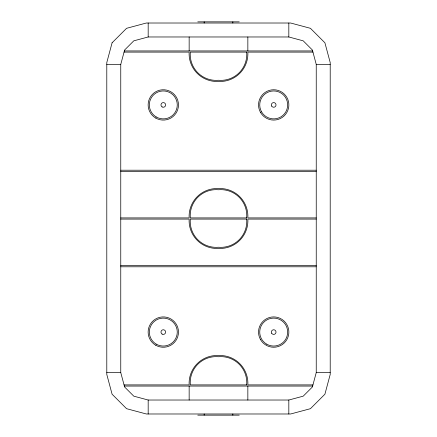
<?xml version="1.0" encoding="UTF-8"?>
<svg xmlns="http://www.w3.org/2000/svg" width="437" height="437" viewBox="0 0 437 437"><rect width="100%" height="100%" fill="white"/><g stroke="black" fill="none" stroke-linecap="round" stroke-linejoin="round"><path stroke-width="0.66" d="M120.759 64.397L124.611 50.015L133.793 40.832L148.176 36.976L288.824 36.976L303.207 40.832L312.389 50.015L316.241 64.397L316.241 372.603L312.389 386.985L303.207 396.168L288.824 400.024L148.176 400.024L133.793 396.168L124.611 386.985L120.759 372.603L120.759 64.397L106.792 64.397M197.781 21.85L239.219 21.85M124.365 50.938L312.635 50.938M124.048 52.101L189.155 52.101A27.766 27.766 0 0 0 218.5 81.435A27.766 27.766 0 0 0 247.845 52.101L312.952 52.101M316.241 64.397L330.208 64.397M120.759 170.212L316.241 170.212M120.759 171.375L316.241 171.375M120.759 217.916L189.155 217.916A27.766 27.766 0 0 1 218.5 188.587A27.766 27.766 0 0 1 247.845 217.916L316.241 217.916M120.759 219.084L189.155 219.084A27.766 27.766 0 0 0 218.5 248.413A27.766 27.766 0 0 0 247.845 219.084L316.241 219.084M120.759 265.625L316.241 265.625M120.759 266.788L316.241 266.788M106.792 372.603L120.759 372.603M316.241 372.603L330.208 372.603M124.048 384.899L189.155 384.899A27.766 27.766 0 0 1 218.5 355.565A27.766 27.766 0 0 1 247.845 384.899L312.952 384.899M124.365 386.062L312.635 386.062M197.781 415.15L239.219 415.15M288.824 23.014L288.824 36.976M288.824 400.024L288.824 413.986M247.845 36.976L247.845 50.938M247.845 386.062L247.845 400.024M232.834 21.85L232.834 23.014M232.834 413.986L232.834 415.15M204.166 21.85L204.166 23.014M204.166 413.986L204.166 415.15M189.155 36.976L189.155 50.938M189.155 386.062L189.155 400.024M148.176 23.014L148.176 36.976M148.176 400.024L148.176 413.986M112.09 42.788L106.792 62.557L106.792 374.443L112.09 394.212L126.566 408.688L146.34 413.986L290.66 413.986L310.434 408.688L324.909 394.212L330.208 374.443L330.208 62.557L324.909 42.788L310.434 28.312L290.66 23.014L146.34 23.014L126.566 28.312L112.09 42.788M246.681 52.101L190.319 52.101A25.969 25.969 0 0 0 218.5 80.271A25.969 25.969 0 0 0 246.681 52.101M246.681 217.916L190.319 217.916A25.969 25.969 0 0 1 218.5 189.751A25.969 25.969 0 0 1 246.681 217.916M246.681 219.084L190.319 219.084A25.969 25.969 0 0 0 218.5 247.249A25.969 25.969 0 0 0 246.681 219.084M246.681 384.899L190.319 384.899A25.969 25.969 0 0 1 218.5 356.729A25.969 25.969 0 0 1 246.681 384.899M260.561 112.5A15.169 15.169 0 0 0 286.83 112.5A15.169 15.169 0 0 0 273.699 89.749A15.169 15.169 0 0 0 260.561 112.5M261.605 111.899A13.962 13.962 0 0 0 285.787 111.899A13.962 13.962 0 0 0 273.699 90.956A13.962 13.962 0 0 0 261.605 111.899M260.561 339.664A15.169 15.169 0 0 0 286.83 339.664A15.169 15.169 0 0 0 273.699 316.912A15.169 15.169 0 0 0 260.561 339.664M266.712 344.176A13.962 13.962 0 0 0 287.661 332.082A13.962 13.962 0 0 0 266.712 319.988A13.962 13.962 0 0 0 266.712 344.176M271.683 333.245A2.327 2.327 0 0 0 275.709 333.245A2.327 2.327 0 0 0 273.699 329.755A2.327 2.327 0 0 0 271.683 333.245M156.32 117.012A13.962 13.962 0 0 0 177.269 104.918A13.962 13.962 0 0 0 156.32 92.824A13.962 13.962 0 0 0 156.32 117.012M271.683 106.082A2.327 2.327 0 0 0 275.709 106.082A2.327 2.327 0 0 0 273.699 102.591A2.327 2.327 0 0 0 271.683 106.082M162.138 106.934A2.327 2.327 0 0 0 165.628 104.918A2.327 2.327 0 0 0 162.138 102.903A2.327 2.327 0 0 0 162.138 106.934M155.719 118.056A15.169 15.169 0 0 0 178.471 104.918A15.169 15.169 0 0 0 155.719 91.781A15.169 15.169 0 0 0 155.719 118.056M156.32 344.176A13.962 13.962 0 0 0 177.269 332.082A13.962 13.962 0 0 0 156.32 319.988A13.962 13.962 0 0 0 156.32 344.176M162.138 334.097A2.327 2.327 0 0 0 165.628 332.082A2.327 2.327 0 0 0 162.138 330.066A2.327 2.327 0 0 0 162.138 334.097M155.719 345.219A15.169 15.169 0 0 0 178.471 332.082A15.169 15.169 0 0 0 155.719 318.944A15.169 15.169 0 0 0 155.719 345.219"/></g></svg>
